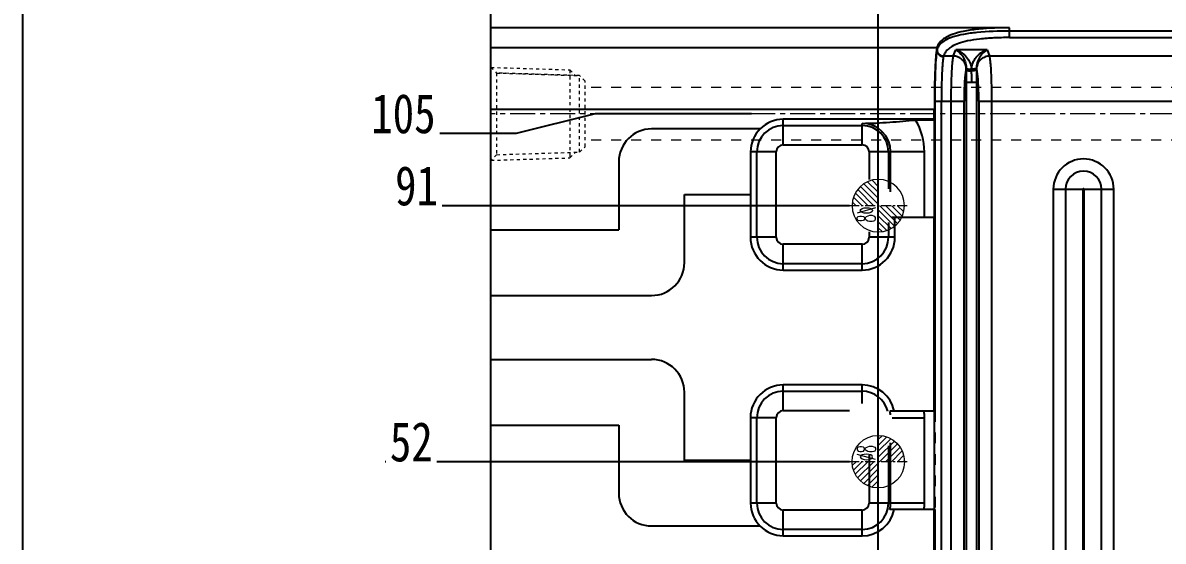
# Model space of a CAD drawing. Header units: millimetres. Extents: x -2895 to -298, y -11750 to -2997.
# Drawn here: x -2088 to -1914.3, y -5945.6 to -5866.6 of the extents above; entities that cross this region are included whole.
import ezdxf
from ezdxf.enums import TextEntityAlignment as Align

# ---------------------------------------------------------------- set-up
doc = ezdxf.new("R2010")
doc.units = ezdxf.units.MM
doc.header["$LTSCALE"] = 16.335
doc.header["$PDMODE"] = 3
doc.header["$PDSIZE"] = 0.3125
doc.linetypes.add('CENTER', pattern=[0.6, 0.375, -0.075, 0.075, -0.075])
doc.linetypes.add('HIDDEN', pattern=[0.2, 0.1, -0.1])
doc.layers.get('0').update_dxf_attribs({"linetype": 'CONTINUOUS'})
doc.layers.get('Defpoints').update_dxf_attribs({"linetype": 'CONTINUOUS'})
doc.layers.add('cool', color=153, linetype='HIDDEN', lineweight=9)
doc.layers.add('epin', color=13, linetype='CONTINUOUS', lineweight=9)
doc.layers.add('DEFAULT_2', color=8, linetype='HIDDEN')
doc.styles.get("Standard").update_dxf_attribs({"font": 'txt', "width": 0.8})
doc.styles.add('TXT05', font='txt.shx', dxfattribs={"width": 0.5, "bigfont": 'gbcbig.shx'})
doc.dimstyles.new('ISO-25', dxfattribs={"dimtxt": 8, "dimasz": 6, "dimexe": 0, "dimexo": 0, "dimgap": 0, "dimtad": 1, "dimdsep": 46, "dimtxsty": 'Standard', "dimcen": 0, "dimclrd": 4, "dimclre": 4, "dimclrt": 6, "dimazin": 0, "dimtfac": 1, "dimtofl": 0, "dimtmove": 0, "dimatfit": 3, "dimfxl": 0, "dimarcsym": 0})

# ---------------------------------------------------------------- blocks, each defined once
blk = doc.blocks.new('cool_jt_f12')
at = {"layer": 'cool', "ltscale": 0.3}
for p, q in [((0, 7.0785), (0.856, 6.2225)), ((0, 7.0785), (12, 6.7035)), ((0.856, 6.2225), (0.856, -6.2225)), ((13.5, 5.827375), (0.856, 6.2225)), ((0.856, 6.2225), (13.5, 5.827375)), ((12, 6.7035), (12.856, 5.8475)), ((12, 6.7035), (12, -6.7035)), ((14.327375, 5), (13.5, 5.827375)), ((13.5, -5.827375), (13.5, 5.827375)), ((14.327375, -5), (14.327375, 5)), ((13.5, -5.827375), (14.327375, -5)), ((0.856, -6.2225), (0, -7.0785)), ((0, -7.0785), (12, -6.7035)), ((0.856, -6.2225), (13.5, -5.827375)), ((12, -6.7035), (12.856, -5.8475))]:
    blk.add_line(p, q, dxfattribs=at)
blk = doc.blocks.new('147')
at = {"layer": 'cool', "ltscale": 0.932966}
for p, q in [((229.57, -3849.57), (-211.77, -3849.57)), ((229.57, -3857.57), (-211.77, -3857.57))]:
    blk.add_line(p, q, dxfattribs=at)
at = {"layer": 'cool', "color": 1, "linetype": 'CENTER', "ltscale": 0.621977}
blk.add_line((243.9, -3853.57), (-226.1, -3853.57), dxfattribs=at)
at = {"layer": 'cool', "ltscale": 0.932966}
blk.add_blockref('cool_jt_f12', (-226.1, -3853.57), dxfattribs=at)
blk = doc.blocks.new('*D155')
at = {"color": 4, "lineweight": -2, "transparency": 16777216}
blk.add_line((-1962.07, -5933.47), (-2032.81, -5933.47), dxfattribs=at)
at = {"layer": 'Defpoints', "color": 0, "transparency": 16777216}
for p in [(-1962.07, -5933.47), (-1781.67, -5985.47)]:
    blk.add_point(p, dxfattribs=at)
at = {"color": 6, "transparency": 16777216, "insert": (-2028.81, -5930.47), "char_height": 6, "attachment_point": 5, "bg_fill": 3, "box_fill_scale": 1.1, "bg_fill_color": 256, "bg_fill_true_color": 13158600, "bg_fill_transparency": 0}
blk.add_mtext('52', dxfattribs=at)
at = {"layer": 'Defpoints', "color": 0, "transparency": 16777216}
blk.add_point((-2024.81, -5933.47), dxfattribs=at)
blk = doc.blocks.new('*D156')
at = {"color": 4, "lineweight": -2, "transparency": 16777216}
blk.add_line((-1962.07, -5894.46), (-2031.21, -5894.46), dxfattribs=at)
at = {"layer": 'Defpoints', "color": 0, "transparency": 16777216}
for p in [(-1962.07, -5894.46), (-1781.67, -5985.47)]:
    blk.add_point(p, dxfattribs=at)
at = {"color": 6, "transparency": 16777216, "insert": (-2028.01, -5891.46), "char_height": 6, "attachment_point": 5, "bg_fill": 3, "box_fill_scale": 1.1, "bg_fill_color": 256, "bg_fill_true_color": 13158600, "bg_fill_transparency": 0}
blk.add_mtext('91', dxfattribs=at)
at = {"layer": 'Defpoints', "color": 0, "transparency": 16777216}
blk.add_point((-2024.81, -5894.46), dxfattribs=at)
blk = doc.blocks.new('*D157')
at = {"color": 4, "lineweight": -2, "transparency": 16777216}
for p, q in [((-2000.81, -5880.47), (-2012.81, -5883.47)), ((-1976.98, -5880.47), (-2000.81, -5880.47)), ((-2012.81, -5883.47), (-2035.21, -5883.47))]:
    blk.add_line(p, q, dxfattribs=at)
at = {"layer": 'Defpoints', "color": 0, "transparency": 16777216}
for p in [(-1976.98, -5880.47), (-1781.67, -5985.47)]:
    blk.add_point(p, dxfattribs=at)
at = {"color": 6, "transparency": 16777216, "insert": (-2030.01, -5880.47), "char_height": 6, "attachment_point": 5, "bg_fill": 3, "box_fill_scale": 1.1, "bg_fill_color": 256, "bg_fill_true_color": 13158600, "bg_fill_transparency": 0}
blk.add_mtext('105', dxfattribs=at)
at = {"layer": 'Defpoints', "color": 0, "transparency": 16777216}
blk.add_point((-2024.81, -5883.47), dxfattribs=at)
blk = doc.blocks.new('*D158')
at = {"color": 4, "lineweight": -2, "transparency": 16777216}
for p, q in [((-2012.81, -5854.72), (-2036.01, -5854.72)), ((-2000.81, -5858.47), (-2012.81, -5854.72)), ((-1786.07, -5858.47), (-2000.81, -5858.47))]:
    blk.add_line(p, q, dxfattribs=at)
at = {"layer": 'Defpoints', "color": 0, "transparency": 16777216}
for p in [(-1786.07, -5858.47), (-1781.67, -5985.47)]:
    blk.add_point(p, dxfattribs=at)
at = {"color": 6, "transparency": 16777216, "insert": (-2030.41, -5851.72), "char_height": 6, "attachment_point": 5, "bg_fill": 3, "box_fill_scale": 1.1, "bg_fill_color": 256, "bg_fill_true_color": 13158600, "bg_fill_transparency": 0}
blk.add_mtext('127', dxfattribs=at)
at = {"layer": 'Defpoints', "color": 0, "transparency": 16777216}
blk.add_point((-2024.81, -5854.72), dxfattribs=at)
blk = doc.blocks.new('*D159')
at = {"color": 4, "lineweight": -2, "transparency": 16777216}
blk.add_line((-1990.07, -5825.47), (-2035.21, -5825.47), dxfattribs=at)
at = {"layer": 'Defpoints', "color": 0, "transparency": 16777216}
for p in [(-1990.07, -5825.47), (-1781.67, -5985.47)]:
    blk.add_point(p, dxfattribs=at)
at = {"color": 6, "transparency": 16777216, "insert": (-2030.01, -5822.47), "char_height": 6, "attachment_point": 5, "bg_fill": 3, "box_fill_scale": 1.1, "bg_fill_color": 256, "bg_fill_true_color": 13158600, "bg_fill_transparency": 0}
blk.add_mtext('160', dxfattribs=at)
at = {"layer": 'Defpoints', "color": 0, "transparency": 16777216}
blk.add_point((-2024.81, -5825.47), dxfattribs=at)
blk = doc.blocks.new('*D180')
at = {"color": 4, "lineweight": -2, "transparency": 16777216}
blk.add_line((-1931.67, -5854.16), (-1931.67, -5780.75), dxfattribs=at)
at = {"layer": 'Defpoints', "color": 0, "transparency": 16777216}
for p in [(-1931.67, -5854.16), (-1781.67, -5985.47)]:
    blk.add_point(p, dxfattribs=at)
at = {"color": 6, "transparency": 16777216, "insert": (-1934.67, -5785.95), "char_height": 6, "attachment_point": 5, "rotation": 90, "bg_fill": 3, "box_fill_scale": 1.1, "bg_fill_color": 256, "bg_fill_true_color": 13158600, "bg_fill_transparency": 0}
blk.add_mtext('150', dxfattribs=at)
at = {"layer": 'Defpoints', "color": 0, "transparency": 16777216}
blk.add_point((-1931.67, -5791.15), dxfattribs=at)
blk = doc.blocks.new('*D181')
at = {"color": 4, "lineweight": -2, "transparency": 16777216}
for p, q in [((-1959.17, -5803.15), (-1959.17, -5779.95)), ((-1957.67, -5815.15), (-1959.17, -5803.15)), ((-1957.67, -5971.07), (-1957.67, -5815.15))]:
    blk.add_line(p, q, dxfattribs=at)
at = {"layer": 'Defpoints', "color": 0, "transparency": 16777216}
for p in [(-1957.67, -5971.07), (-1781.67, -5985.47)]:
    blk.add_point(p, dxfattribs=at)
at = {"color": 6, "transparency": 16777216, "insert": (-1962.17, -5785.55), "char_height": 6, "attachment_point": 5, "rotation": 90, "bg_fill": 3, "box_fill_scale": 1.1, "bg_fill_color": 256, "bg_fill_true_color": 13158600, "bg_fill_transparency": 0}
blk.add_mtext('176', dxfattribs=at)
at = {"layer": 'Defpoints', "color": 0, "transparency": 16777216}
blk.add_point((-1959.17, -5791.15), dxfattribs=at)
blk = doc.blocks.new('*D182')
at = {"color": 4, "lineweight": -2, "transparency": 16777216}
blk.add_line((-1986.67, -5822.3), (-1986.67, -5779.15), dxfattribs=at)
at = {"layer": 'Defpoints', "color": 0, "transparency": 16777216}
for p in [(-1986.67, -5822.3), (-1781.67, -5985.47)]:
    blk.add_point(p, dxfattribs=at)
at = {"color": 6, "transparency": 16777216, "insert": (-1989.67, -5785.15), "char_height": 6, "attachment_point": 5, "rotation": 90, "bg_fill": 3, "box_fill_scale": 1.1, "bg_fill_color": 256, "bg_fill_true_color": 13158600, "bg_fill_transparency": 0}
blk.add_mtext('205', dxfattribs=at)
at = {"layer": 'Defpoints', "color": 0, "transparency": 16777216}
blk.add_point((-1986.67, -5791.15), dxfattribs=at)
blk = doc.blocks.new('*D185')
at = {"color": 4, "lineweight": -2, "transparency": 16777216}
blk.add_line((-1897.24, -5864.31), (-2042.89, -5864.31), dxfattribs=at)
at = {"layer": 'Defpoints', "color": 0, "transparency": 16777216}
for p in [(-1897.24, -5864.31), (-1781.67, -5985.47)]:
    blk.add_point(p, dxfattribs=at)
at = {"color": 6, "transparency": 16777216, "insert": (-2033.29, -5861.31), "char_height": 6, "attachment_point": 5, "bg_fill": 3, "box_fill_scale": 1.1, "bg_fill_color": 256, "bg_fill_true_color": 13158600, "bg_fill_transparency": 0}
blk.add_mtext('121.16', dxfattribs=at)
at = {"layer": 'Defpoints', "color": 0, "transparency": 16777216}
blk.add_point((-2023.69, -5864.31), dxfattribs=at)
blk = doc.blocks.new('*D209')
at = {"color": 4, "lineweight": -2, "transparency": 16777216}
blk.add_line((-1859.46, -5817.98), (-1892.35, -5858.31), dxfattribs=at)
at = {"color": 4, "transparency": 16777216}
blk.add_solid([(-1893.12, -5857.67), (-1891.57, -5858.94), (-1896.14, -5862.96)], dxfattribs=at)
at = {"layer": 'Defpoints', "color": 0, "transparency": 16777216}
for p in [(-1896.14, -5862.96), (-1898.35, -5865.67)]:
    blk.add_point(p, dxfattribs=at)
at = {"color": 6, "transparency": 16777216, "insert": (-1878.02, -5832.54), "char_height": 8, "attachment_point": 5, "rotation": 50.8002, "bg_fill": 3, "box_fill_scale": 1.1, "bg_fill_color": 256, "bg_fill_true_color": 13158600, "bg_fill_transparency": 0}
blk.add_mtext('∅3.5(\\M+5CFE2\\M+5D5EB)', dxfattribs=at)
blk = doc.blocks.new('epin_ejp_8')
at = {"layer": 'epin'}
h = blk.add_hatch(dxfattribs=at)
h.set_pattern_fill('_ANSI31', color=123, scale=0.2, angle=90, style=0)
h.set_pattern_definition([(135, (-263.1036, 1313.3417), (-0.4490128, -0.4490128), [])])
h.paths.add_polyline_path([(0, 4, 0.414214), (-4, 0), (0, 0)])
h.paths.add_polyline_path([(4, 0), (0, 0), (0, -4, 0.414214)])
at = {"layer": 'epin', "color": 1, "linetype": 'CENTER', "ltscale": 0.248791}
for p, q in [((0, -4.4), (0, 4.4)), ((-4.4, 0), (4.4, 0))]:
    blk.add_line(p, q, dxfattribs=at)
at = {"layer": 'epin'}
blk.add_circle((0, 0), 4, dxfattribs=at)
at = {"layer": 'epin', "color": 6, "style": 'TXT05', "width": 0.5}
blk.add_text('%%c8', height=2.8, dxfattribs=at).set_placement((1.33, 1.8), align=Align.MIDDLE)
blk = doc.blocks.new('1236')
at = {"layer": 'epin', "color": 4, "xscale": -1, "rotation": 90}
blk.add_blockref('epin_ejp_8', (-3650.72, 4251.45), dxfattribs=at)
at = {"layer": 'epin', "color": 4, "rotation": 90}
blk.add_blockref('epin_ejp_8', (-3650.72, 4212.45), dxfattribs=at)

msp = doc.modelspace()

# ---------------------------------------------------------------- linework, layer by layer
at = {"color": 7, "linetype": 'Continuous'}
for p, q in [((-2016.669, -6124.468), (-2016.669, -5846.468)), ((-1937.695, -5867.354), (-2016.669, -5867.354)), ((-1937.695, -5868.859), (-1937.695, -5867.354)), ((-1625.644, -5867.876), (-1937.695, -5867.876)), ((-1937.695, -5868.859), (-1625.644, -5868.859)), ((-1948.724, -5870.393), (-2016.669, -5870.393)), ((-1948.735, -5870.437), (-1948.735, -5870.762)), ((-1946.249, -5871.671), (-1945.861, -5870.727)), ((-1941.088, -5870.727), (-1945.861, -5870.727)), ((-1941.088, -5870.727), (-1940.7, -5871.671)), ((-1946.249, -5871.671), (-1947.713, -5871.671)), ((-1622.639, -5871.671), (-1940.7, -5871.671)), ((-1944.292, -5875.643), (-1944.292, -6031.143)), ((-1944.259, -5875.643), (-1942.657, -5875.643)), ((-1942.657, -6031.143), (-1942.657, -5875.643)), ((-1949.052, -5878.55), (-1949.052, -5925.758)), ((-1949.052, -5878.552), (-1944.595, -5878.552)), ((-1948.048, -6032.65), (-1948.048, -5878.552)), ((-1946.598, -5878.552), (-1946.598, -6031.143)), ((-1944.595, -6031.143), (-1944.595, -5878.552)), ((-1942.354, -5878.552), (-1942.354, -6031.143)), ((-1942.354, -5878.552), (-1620.985, -5878.552)), ((-1940.351, -6031.143), (-1940.351, -5878.552)), ((-1949.123, -5879.793), (-2016.669, -5879.793)), ((-1949.123, -5881.273), (-1949.123, -5879.793)), ((-1975.677, -5882.773), (-1992.197, -5882.773)), ((-1972.131, -5885.201), (-1972.131, -5881.273)), ((-1949.123, -5881.273), (-1972.131, -5881.273)), ((-1972.131, -5882.246), (-1960.131, -5882.246)), ((-1960.131, -5885.201), (-1960.131, -5881.918)), ((-1949.081, -5881.414), (-1951.968, -5881.414)), ((-1949.081, -5881.414), (-1949.123, -5881.273)), ((-1949.081, -5896.273), (-1949.081, -5881.414)), ((-1977.113, -5886.273), (-1977.131, -5899.273)), ((-1973.203, -5886.273), (-1977.113, -5886.273)), ((-1976.157, -5899.273), (-1976.157, -5886.273)), ((-1973.203, -5899.273), (-1973.203, -5886.273)), ((-1972.131, -5885.201), (-1960.131, -5885.201)), ((-1959.059, -5886.273), (-1959.059, -5890.464)), ((-1950.631, -5886.273), (-1959.059, -5886.273)), ((-1956.104, -5886.273), (-1956.104, -5891.893)), ((-1955.776, -5892.345), (-1955.776, -5886.273)), ((-1950.631, -5896.273), (-1950.631, -5886.273)), ((-1997.197, -5887.773), (-1997.197, -5898.142)), ((-1987.197, -5903.142), (-1987.197, -5892.773)), ((-1987.197, -5892.773), (-1977.131, -5892.773)), ((-1930.996, -5891.95), (-1930.996, -6037.675)), ((-1930.996, -5891.95), (-1926.456, -5891.95)), ((-1929.143, -5891.95), (-1929.143, -6037.675)), ((-1926.456, -6037.675), (-1926.456, -5891.95)), ((-1926.323, -5891.95), (-1926.323, -6037.675)), ((-1926.323, -5891.95), (-1921.783, -5891.95)), ((-1923.636, -6037.675), (-1923.636, -5891.95)), ((-1921.783, -6037.675), (-1921.783, -5891.95)), ((-1949.123, -5896.273), (-1955.602, -5896.273)), ((-1955.131, -5899.273), (-1955.131, -5896.273)), ((-1949.123, -5925.758), (-1949.123, -5896.273)), ((-2016.669, -5898.142), (-1997.197, -5898.142)), ((-1959.059, -5898.461), (-1959.059, -5899.273)), ((-1956.104, -5897.033), (-1956.104, -5899.273)), ((-1973.203, -5899.273), (-1977.131, -5899.273)), ((-1955.131, -5899.273), (-1959.059, -5899.273)), ((-1972.131, -5904.273), (-1972.131, -5900.345)), ((-1960.131, -5900.345), (-1972.131, -5900.345)), ((-1960.131, -5904.273), (-1960.131, -5900.345)), ((-1960.131, -5903.299), (-1972.131, -5903.299)), ((-1972.131, -5904.273), (-1960.131, -5904.273)), ((-2016.669, -5908.142), (-1992.197, -5908.142)), ((-2016.669, -5917.889), (-1992.197, -5917.889)), ((-1972.131, -5925.686), (-1972.131, -5921.758)), ((-1960.131, -5921.758), (-1972.131, -5921.758)), ((-1972.131, -5922.731), (-1960.131, -5922.731)), ((-1960.131, -5924.585), (-1960.131, -5921.758)), ((-1987.197, -5933.258), (-1987.197, -5922.889)), ((-1972.131, -5925.686), (-1962.043, -5925.686)), ((-1949.123, -5925.758), (-1955.892, -5925.758)), ((-1949.081, -5940.758), (-1949.081, -5925.758)), ((-2016.669, -5927.889), (-1997.197, -5927.889)), ((-1997.197, -5927.889), (-1997.197, -5938.258)), ((-1977.131, -5926.758), (-1977.113, -5939.758)), ((-1973.203, -5926.758), (-1977.131, -5926.758)), ((-1976.157, -5939.758), (-1976.157, -5926.758)), ((-1973.203, -5939.758), (-1973.203, -5926.758)), ((-1955.553, -5926.758), (-1950.631, -5926.758)), ((-1950.631, -5939.758), (-1950.631, -5926.758)), ((-1956.104, -5931.038), (-1956.104, -5939.758)), ((-1955.776, -5939.758), (-1955.776, -5930.585)), ((-1977.113, -5933.258), (-1987.197, -5933.258)), ((-1959.059, -5932.466), (-1959.059, -5939.758)), ((-1973.203, -5939.758), (-1977.113, -5939.758)), ((-1950.631, -5939.758), (-1959.059, -5939.758)), ((-1972.131, -5944.758), (-1972.131, -5940.83)), ((-1960.131, -5940.83), (-1972.131, -5940.83)), ((-1960.131, -5944.758), (-1960.131, -5940.83)), ((-1949.123, -5940.758), (-1955.892, -5940.758)), ((-1949.123, -5965.758), (-1949.123, -5940.758)), ((-1949.052, -5940.758), (-1949.052, -5965.758)), ((-1992.197, -5943.258), (-1975.677, -5943.258)), ((-1960.131, -5943.784), (-1972.131, -5943.784)), ((-1972.131, -5944.758), (-1960.131, -5944.758))]:
    msp.add_line(p, q, dxfattribs=at)
msp.add_lwpolyline([(-2087.998, -5732.258), (-1287.002, -5732.258), (-1287.002, -6283.956), (-2087.998, -6283.956)], close=True)
for centre, radius, start, end in [((-1947.714, -5870.664), 1.045, 164.95951, 167.48018), ((-1882.488, -5875.596), 61.805, 178.22206, 180.04347), ((-1947.25, -5873.532), 2.991, 357.19844, 1.69922), ((-1965.544, -5874.163), 22.071, 359.50236, 0.55751), ((-1939.697, -5873.532), 2.993, 178.30576, 182.8034), ((-2006.74, -5875.633), 64.084, 359.99174, 1.74838), ((-1992.197, -5887.773), 5, 90, 180), ((-1972.131, -5886.273), 4.982, 90, 180), ((-1972.131, -5886.273), 4.027, 90, 180), ((-1960.131, -5886.273), 4.355, 0, 90), ((-1960.131, -5886.273), 4.027, 0, 90), ((-1960.13, -5886.273), 9.499, 359.99891, 30.7627), ((-1972.131, -5886.273), 1.072, 90, 180), ((-1960.131, -5886.273), 1.072, 0, 90), ((-1926.389, -5891.95), 4.606, 0, 180), ((-1926.389, -5891.95), 2.753, 0.00013, 179.99987), ((-1926.389, -5891.95), 0.0669, 0, 180), ((-1972.131, -5899.273), 5, 180, 270), ((-1972.131, -5899.273), 4.027, 180, 270), ((-1972.131, -5899.273), 1.072, 180, 270), ((-1960.131, -5899.273), 5, 270, 0), ((-1960.131, -5899.273), 4.027, 270, 0), ((-1960.131, -5899.273), 1.072, 270, 0), ((-1992.197, -5903.142), 5, 270, 0), ((-1992.197, -5922.889), 5, 0, 90), ((-1972.131, -5926.758), 5, 90, 180), ((-1972.131, -5926.758), 4.027, 90, 180), ((-1960.131, -5926.758), 5, 11.53696, 90), ((-1960.131, -5926.758), 4.027, 14.45168, 90), ((-1972.131, -5926.758), 1.072, 90, 180), ((-1960.131, -5926.758), 4.355, 5.84599, 13.27498), ((-1960.138, -5926.758), 9.507, 0.00212, 6.04021), ((-1992.197, -5938.258), 5, 180, 270), ((-1972.131, -5939.758), 4.982, 180, 270), ((-1972.131, -5939.758), 4.027, 180, 270), ((-1972.131, -5939.758), 1.072, 180, 270), ((-1960.131, -5939.758), 4.027, 270, 0), ((-1960.131, -5939.758), 1.072, 270, 0), ((-1960.131, -5939.758), 4.355, 346.72502, 0), ((-1960.131, -5939.758), 9.5, 353.95767, 0), ((-1960.131, -5939.758), 5, 270, 348.46304)]:
    msp.add_arc(centre, radius, start, end, dxfattribs=at)
for points, knots in [([(-1937.695, -5867.354), (-1938.547, -5867.354), (-1940.205, -5867.384), (-1942.551, -5867.55), (-1944.568, -5867.846), (-1946.144, -5868.256), (-1947.274, -5868.739), (-1948.033, -5869.265), (-1948.502, -5869.814), (-1948.673, -5870.206), (-1948.724, -5870.393)], [0, 0, 0, 0, 0.2132386, 0.4150035, 0.5883272, 0.7226556, 0.8214573, 0.8946082, 0.9516327, 1, 1, 1, 1]), ([(-1937.695, -5867.876), (-1939.341, -5867.877), (-1941.681, -5867.943), (-1944.531, -5868.307), (-1946.109, -5868.669), (-1947.245, -5869.11), (-1948.011, -5869.603), (-1948.488, -5870.127), (-1948.664, -5870.507), (-1948.716, -5870.688)], [0, 0, 0, 0, 0.4157172, 0.5897144, 0.7245918, 0.823422, 0.8961421, 0.9524832, 1, 1, 1, 1]), ([(-1937.695, -5868.859), (-1938.476, -5868.859), (-1939.988, -5868.886), (-1942.118, -5869.036), (-1943.936, -5869.307), (-1945.354, -5869.685), (-1946.376, -5870.132), (-1947.067, -5870.621), (-1947.503, -5871.131), (-1947.664, -5871.496), (-1947.713, -5871.671)], [0, 0, 0, 0, 0.2146995, 0.415588, 0.5866982, 0.7194175, 0.8179252, 0.8918053, 0.9501756, 1, 1, 1, 1]), ([(-1948.735, -5870.437), (-1948.771, -5870.601), (-1948.829, -5871.015), (-1948.9, -5871.754), (-1948.964, -5872.717), (-1949.043, -5874.368), (-1949.106, -5876.749), (-1949.123, -5878.739), (-1949.123, -5879.793)], [0, 0, 0, 0, 0.0537034, 0.1336008, 0.2375516, 0.3627832, 0.6625968, 1, 1, 1, 1]), ([(-1948.735, -5870.762), (-1948.763, -5870.905), (-1948.812, -5871.259), (-1948.899, -5872.21), (-1948.978, -5873.793), (-1949.039, -5876.035), (-1949.052, -5877.68), (-1949.052, -5878.55)], [0, 0, 0, 0, 0.0561368, 0.1373195, 0.3674182, 0.6655916, 1, 1, 1, 1]), ([(-1948.735, -5870.761), (-1948.731, -5871.01), (-1948.556, -5871.408), (-1948.115, -5871.676), (-1947.857, -5871.734), (-1947.731, -5871.735)], [0, 0, 0, 0, 0.490675, 0.7523874, 1, 1, 1, 1]), ([(-1948.716, -5870.688), (-1948.713, -5870.938), (-1948.539, -5871.339), (-1948.098, -5871.611), (-1947.839, -5871.669), (-1947.713, -5871.671)], [0, 0, 0, 0, 0.4923036, 0.7534749, 1, 1, 1, 1]), ([(-1945.861, -5870.727), (-1945.305, -5870.89), (-1944.489, -5871.415), (-1943.731, -5872.479), (-1943.512, -5873.184), (-1943.474, -5873.562)], [0, 0, 0, 0, 0.446711, 0.7074305, 1, 1, 1, 1]), ([(-1945.861, -5870.727), (-1945.455, -5870.928), (-1944.642, -5871.72), (-1944.279, -5872.811), (-1944.26, -5873.443)], [0, 0, 0, 0, 0.4176822, 1, 1, 1, 1]), ([(-1943.474, -5873.562), (-1943.417, -5873.186), (-1943.23, -5872.476), (-1942.612, -5871.639), (-1941.895, -5871.049), (-1941.356, -5870.804), (-1941.088, -5870.727)], [0, 0, 0, 0, 0.2918584, 0.5519352, 0.7859285, 1, 1, 1, 1]), ([(-1941.088, -5870.727), (-1941.5, -5870.931), (-1942.311, -5871.728), (-1942.671, -5872.818), (-1942.689, -5873.443)], [0, 0, 0, 0, 0.4238414, 1, 1, 1, 1]), ([(-1947.731, -5871.735), (-1947.76, -5871.86), (-1947.808, -5872.172), (-1947.866, -5872.722), (-1947.918, -5873.428), (-1947.983, -5874.628), (-1948.034, -5876.352), (-1948.048, -5877.791), (-1948.048, -5878.552)], [0, 0, 0, 0, 0.0564749, 0.1381969, 0.2427574, 0.3676581, 0.665862, 1, 1, 1, 1]), ([(-1946.249, -5871.671), (-1946.283, -5871.784), (-1946.334, -5872.078), (-1946.397, -5872.609), (-1946.454, -5873.312), (-1946.525, -5874.528), (-1946.582, -5876.292), (-1946.598, -5877.768), (-1946.598, -5878.552)], [0, 0, 0, 0, 0.0513047, 0.1295128, 0.2325824, 0.3577119, 0.6592717, 1, 1, 1, 1]), ([(-1944.26, -5873.443), (-1944.288, -5873.211), (-1944.434, -5872.737), (-1944.898, -5872.148), (-1945.538, -5871.766), (-1946.019, -5871.675), (-1946.249, -5871.671)], [0, 0, 0, 0, 0.2427357, 0.5023578, 0.7608051, 1, 1, 1, 1]), ([(-1940.7, -5871.671), (-1940.93, -5871.675), (-1941.411, -5871.766), (-1942.051, -5872.148), (-1942.515, -5872.737), (-1942.661, -5873.211), (-1942.689, -5873.443)], [0, 0, 0, 0, 0.2391949, 0.4976422, 0.7572644, 1, 1, 1, 1]), ([(-1940.351, -5878.552), (-1940.351, -5877.768), (-1940.367, -5876.292), (-1940.424, -5874.528), (-1940.495, -5873.312), (-1940.552, -5872.609), (-1940.615, -5872.078), (-1940.666, -5871.784), (-1940.7, -5871.671)], [0, 0, 0, 0, 0.3407283, 0.642288, 0.7674176, 0.8704872, 0.9486952, 1, 1, 1, 1]), ([(-1944.263, -5873.678), (-1944.293, -5873.766), (-1944.343, -5873.987), (-1944.404, -5874.378), (-1944.459, -5874.883), (-1944.527, -5875.741), (-1944.58, -5876.975), (-1944.595, -5878.007), (-1944.595, -5878.552)], [0, 0, 0, 0, 0.0567693, 0.1384911, 0.2429474, 0.3677306, 0.665818, 1, 1, 1, 1]), ([(-1944.263, -5873.678), (-1944.253, -5873.718), (-1944.169, -5873.798), (-1943.908, -5873.911), (-1943.655, -5873.943), (-1943.474, -5873.949)], [0, 0, 0, 0, 0.1410665, 0.3692425, 1, 1, 1, 1]), ([(-1944.26, -5873.443), (-1944.246, -5873.484), (-1944.16, -5873.564), (-1943.98, -5873.638), (-1943.741, -5873.678), (-1943.565, -5873.684), (-1943.475, -5873.68)], [0, 0, 0, 0, 0.153229, 0.382871, 0.6814782, 1, 1, 1, 1]), ([(-1942.689, -5873.443), (-1942.703, -5873.484), (-1942.788, -5873.564), (-1942.967, -5873.637), (-1943.207, -5873.678), (-1943.383, -5873.684), (-1943.475, -5873.68)], [0, 0, 0, 0, 0.1522245, 0.3809655, 0.6798911, 1, 1, 1, 1]), ([(-1942.686, -5873.678), (-1942.696, -5873.717), (-1942.779, -5873.797), (-1943.04, -5873.911), (-1943.293, -5873.943), (-1943.474, -5873.949)], [0, 0, 0, 0, 0.1400986, 0.3672784, 1, 1, 1, 1]), ([(-1942.354, -5878.552), (-1942.354, -5878.007), (-1942.369, -5876.975), (-1942.422, -5875.741), (-1942.49, -5874.883), (-1942.545, -5874.378), (-1942.606, -5873.987), (-1942.656, -5873.766), (-1942.686, -5873.678)], [0, 0, 0, 0, 0.3341817, 0.6322691, 0.7570523, 0.8615087, 0.9432306, 1, 1, 1, 1]), ([(-1943.474, -5874.355), (-1943.474, -5874.568), (-1943.479, -5874.997), (-1943.468, -5875.426), (-1943.468, -5875.643)], [0, 0, 0, 0, 0.4957719, 1, 1, 1, 1]), ([(-1960.131, -5881.918), (-1958.725, -5881.918), (-1955.999, -5881.764), (-1953.283, -5881.53), (-1951.968, -5881.414)], [0, 0, 0, 0, 0.515791, 1, 1, 1, 1])]:
    msp.add_open_spline(points, degree=3, knots=knots, dxfattribs=at)
for points in [[(-1948.735, -5870.761), (-1948.729, -5870.737), (-1948.724, -5870.712), (-1948.716, -5870.688)], [(-1947.713, -5871.671), (-1947.72, -5871.692), (-1947.726, -5871.713), (-1947.731, -5871.735)], [(-1943.474, -5873.562), (-1943.47, -5873.601), (-1943.471, -5873.641), (-1943.475, -5873.68)], [(-1943.474, -5873.949), (-1943.474, -5873.859), (-1943.473, -5873.77), (-1943.475, -5873.68)]]:
    msp.add_open_spline(points, degree=3, dxfattribs=at)
at = {"layer": 'DEFAULT_2', "color": 8, "linetype": 'HIDDEN'}
for p, q in [((-1949.123, -5896.273), (-1949.081, -5896.273)), ((-1949.123, -5925.758), (-1949.081, -5925.758)), ((-1949.052, -5925.758), (-1949.052, -5940.758)), ((-1949.123, -5940.758), (-1949.081, -5940.758))]:
    msp.add_line(p, q, dxfattribs=at)

# ---------------------------------------------------------------- block references
msp.add_blockref('147', (-1790.565, -2026.902))

# ---------------------------------------------------------------- next in the draw order: dimensions: what is measured, and where the dimension line sits
dim = msp.add_ordinate_dim(feature_location=(-1962.069, -5933.468), offset=(-62.737, 0), dtype=0, origin=(-1781.669, -5985.468), dimstyle='ISO-25', override={"dimtxt": 6, "dimfxl": 1.25})
dim.commit()
dim.dimension.update_dxf_attribs({"geometry": '*D155', "text_midpoint": (-2028.806, -5930.468)})

# ---------------------------------------------------------------- next in the draw order: dimensions: what is measured, and where the dimension line sits
dim = msp.add_ordinate_dim(feature_location=(-1962.0695, -5894.4629), offset=(-62.7368, 0), dtype=0, origin=(-1781.6695, -5985.4676), dimstyle='ISO-25', override={"dimtxt": 6, "dimfxl": 1.25})
dim.commit()
dim.dimension.update_dxf_attribs({"geometry": '*D156', "text_midpoint": (-2028.0063, -5891.4629)})

# ---------------------------------------------------------------- next in the draw order: dimensions: what is measured, and where the dimension line sits
dim = msp.add_ordinate_dim(feature_location=(-1976.984, -5880.468), offset=(-47.822, -3), dtype=0, origin=(-1781.669, -5985.468), dimstyle='ISO-25', override={"dimtxt": 6, "dimfxl": 1.25})
dim.commit()
dim.dimension.update_dxf_attribs({"geometry": '*D157', "text_midpoint": (-2030.006, -5880.468)})

# ---------------------------------------------------------------- next in the draw order: dimensions: what is measured, and where the dimension line sits
dim = msp.add_ordinate_dim(feature_location=(-1786.069, -5858.468), offset=(-238.737, 3.751), dtype=0, origin=(-1781.669, -5985.468), dimstyle='ISO-25', override={"dimtxt": 6, "dimfxl": 1.25})
dim.commit()
dim.dimension.update_dxf_attribs({"geometry": '*D158', "text_midpoint": (-2030.406, -5851.716)})

# ---------------------------------------------------------------- next in the draw order: dimensions: what is measured, and where the dimension line sits
dim = msp.add_ordinate_dim(feature_location=(-1990.068, -5825.468), offset=(-34.738, 0), dtype=0, origin=(-1781.669, -5985.468), dimstyle='ISO-25', override={"dimtxt": 6, "dimfxl": 1.25})
dim.commit()
dim.dimension.update_dxf_attribs({"geometry": '*D159', "text_midpoint": (-2030.006, -5822.468)})

# ---------------------------------------------------------------- next in the draw order: dimensions: what is measured, and where the dimension line sits
dim = msp.add_ordinate_dim(feature_location=(-1931.669, -5854.163), offset=(0, 63.018), dtype=1, origin=(-1781.669, -5985.468), dimstyle='ISO-25', override={"dimtxt": 6, "dimfxl": 1.25})
dim.commit()
dim.dimension.update_dxf_attribs({"geometry": '*D180', "text_midpoint": (-1934.669, -5785.945)})

# ---------------------------------------------------------------- next in the draw order: dimensions: what is measured, and where the dimension line sits
dim = msp.add_ordinate_dim(feature_location=(-1957.669, -5971.068), offset=(-1.5, 179.922), dtype=1, origin=(-1781.669, -5985.468), dimstyle='ISO-25', override={"dimtxt": 6, "dimfxl": 1.25})
dim.commit()
dim.dimension.update_dxf_attribs({"geometry": '*D181', "text_midpoint": (-1962.169, -5785.545)})

# ---------------------------------------------------------------- next in the draw order: dimensions: what is measured, and where the dimension line sits
dim = msp.add_ordinate_dim(feature_location=(-1986.669, -5822.298), offset=(0, 31.153), dtype=1, origin=(-1781.669, -5985.468), dimstyle='ISO-25', override={"dimtxt": 6, "dimfxl": 1.25})
dim.commit()
dim.dimension.update_dxf_attribs({"geometry": '*D182', "text_midpoint": (-1989.669, -5785.145)})

# ---------------------------------------------------------------- next in the draw order: dimensions: what is measured, and where the dimension line sits
dim = msp.add_ordinate_dim(feature_location=(-1897.244474245, -5864.312626623), offset=(-126.448238822, 0), dtype=0, origin=(-1781.669474245, -5985.467626623), dimstyle='ISO-25', override={"dimtxt": 6, "dimfxl": 1.25})
dim.commit()
dim.dimension.update_dxf_attribs({"geometry": '*D185', "text_midpoint": (-2033.292713066, -5861.312626623)})

# ---------------------------------------------------------------- next in the draw order: dimensions: what is measured, and where the dimension line sits
dim = msp.add_diameter_dim_2p(p1=(-1898.351, -5865.669), p2=(-1896.138, -5862.956), text='<>(镶针)', dimstyle='ISO-25', override={"dimfxl": 1.25})
dim.commit()
dim.dimension.update_dxf_attribs({"geometry": '*D209', "text_midpoint": (-1878.023, -5832.541)})

# ---------------------------------------------------------------- next in the draw order: block references
msp.add_blockref('1236', (1693.055, -10145.915))

doc.saveas('drawing.dxf')
